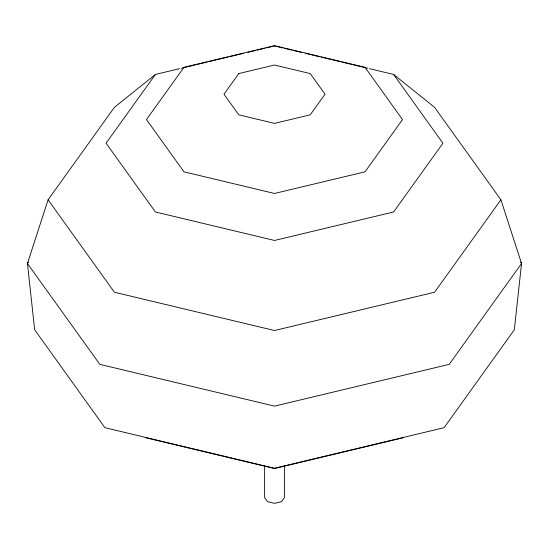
<?xml version="1.0" encoding="UTF-8"?>
<svg xmlns="http://www.w3.org/2000/svg" width="549" height="549" viewBox="0 0 549 549"><rect width="100%" height="100%" fill="white"/><g stroke="black" fill="none" stroke-linecap="round" stroke-linejoin="round"><path stroke-width="0.82" d="M179.55 68.673L155.401 74.451L114.398 107.364L48.086 199.795L27.45 263.499L34.662 329.777L104.907 427.685L274.5 468.242L444.093 427.685L514.338 329.777L521.55 263.499L500.914 199.795L434.602 107.364L393.599 74.451L369.45 68.673M155.401 74.451L106.067 143.214L155.401 211.976L274.5 240.455L393.599 211.976L442.933 143.214L393.599 74.451M28.445 262.106L27.45 263.499L99.808 364.351L274.5 406.13L449.192 364.351L521.55 263.499L520.555 262.106M500.914 199.795L434.602 292.233L274.5 330.519L114.398 292.233L48.086 199.795M181.218 68.275L195.375 64.885M197.043 64.487L207.035 62.099M208.702 61.701L216.196 59.91M217.864 59.512L227.856 57.123M229.523 56.725L243.681 53.335M247.846 52.34L255.347 50.549M257.007 50.151L264.508 48.36M266.169 47.955L271.172 46.761M272.832 46.363L274.5 45.965L276.168 46.363M403.639 437.663L274.5 468.544L145.361 437.663M277.828 46.761L282.831 47.955M284.492 48.36L291.993 50.151M293.653 50.549L301.154 52.34M305.319 53.335L319.477 56.725M321.144 57.123L331.136 59.512M332.804 59.91L340.298 61.701M341.965 62.099L351.957 64.487M353.625 64.885L367.782 68.275M284.382 466.101L284.382 497.634L281.486 501.669L274.5 503.344L267.514 501.669L264.618 497.634L264.618 466.101M183.984 67.301L146.487 119.565L183.984 171.823L274.5 193.468L365.016 171.823L402.513 119.565L365.016 67.301L274.5 45.656L183.984 67.301M238.767 73.573L223.971 94.202L238.767 114.83L274.5 123.381L310.233 114.83L325.029 94.202L310.233 73.573L274.5 65.029L238.767 73.573"/></g></svg>
